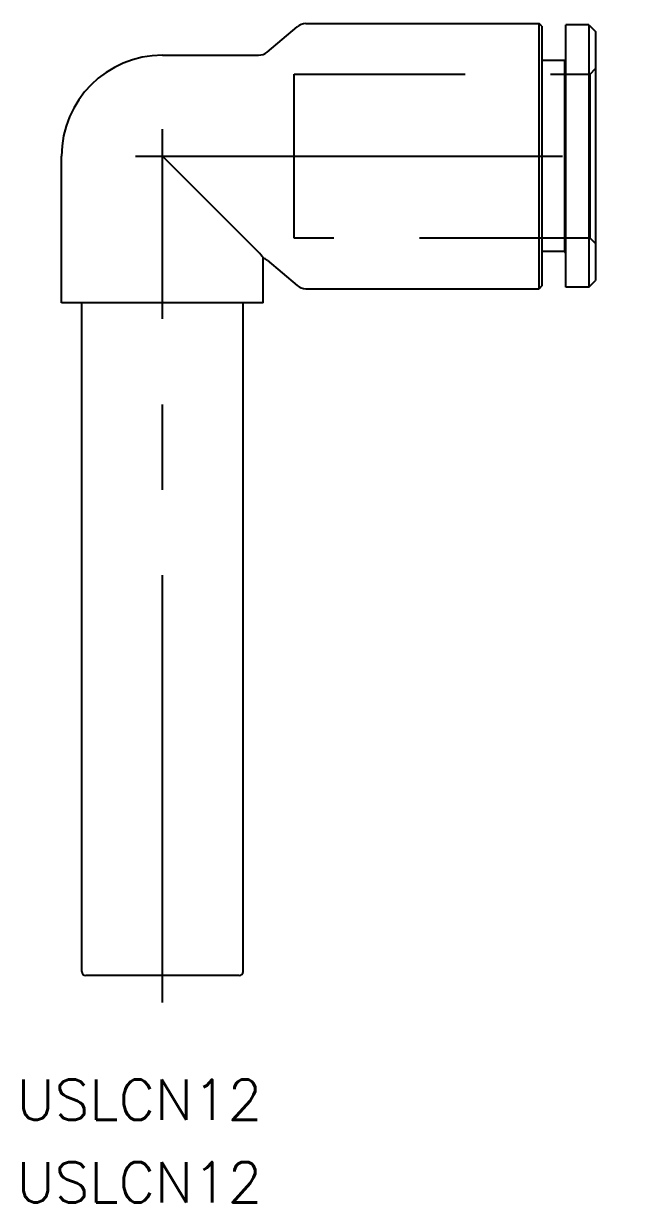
# Model space of a CAD drawing. Extents: x -10.3 to 82.1, y -16.9 to 72.8.
# Drawn here: x -10.3 to 34.2, y -16.9 to 70.8 of the extents above; entities that cross this region are included whole.
import ezdxf

# ---------------------------------------------------------------- set-up
doc = ezdxf.new("R2010")
doc.units = 0
doc.linetypes.add('CENTER', pattern=[50.8, 31.75, -6.35, 6.35, -6.35])
doc.linetypes.add('DASHED', pattern=[19.05, 12.7, -6.35])
doc.layers.get('0').update_dxf_attribs({"linetype": 'CONTINUOUS'})
doc.layers.add('CENTER', color=1, linetype='CENTER')
doc.styles.get("Standard").update_dxf_attribs({"font": 'txt.shx', "height": 3, "bigfont": 'bigfont.shx'})

msp = doc.modelspace()

# ---------------------------------------------------------------- linework, layer by layer
at = {"color": 7, "linetype": 'CONTINUOUS'}
for p, q in [((7.7788, 68.634), (10.0212, 70.516)), ((10.664, 70.75), (28, 70.75)), ((28, 51.05), (28, 70.75)), ((28.2, 70.55), (28, 70.75)), ((28.2, 70.55), (28.2, 51.25)), ((30, 51.15), (30, 70.65)), ((31.7, 70.65), (30, 70.65)), ((31.7, 70.65), (31.7, 51.15)), ((31.7, 70.65), (32.2, 70.15)), ((32.2, 70.15), (32.2, 51.65)), ((0, 68.4), (7.136, 68.4)), ((29.9, 68), (28.2, 68)), ((29.9, 68), (30, 68.1)), ((29.9, 68), (29.9, 53.8)), ((-7.5, 50), (-7.5, 60.9)), ((7.136, 53.764), (0, 60.9)), ((29.9, 53.8), (28.2, 53.8)), ((29.9, 53.8), (30, 53.7)), ((7.5, 50), (7.5, 53.3314)), ((7.7788, 53.166), (10.0212, 51.284)), ((10.664, 51.05), (28, 51.05)), ((28.2, 51.25), (28, 51.05)), ((31.7, 51.15), (30, 51.15)), ((31.7, 51.15), (32.2, 51.65)), ((7.5, 50), (-7.5, 50)), ((-6, 0.3), (-6, 50)), ((6, 0.3), (6, 50)), ((5.7, 0), (-5.7, 0))]:
    msp.add_line(p, q, dxfattribs=at)
at = {"color": 3, "linetype": 'DASHED'}
for p, q in [((9.8, 67), (31.8, 67)), ((9.8, 54.8), (9.8, 67)), ((31.8, 67), (32.2, 67.4)), ((31.8, 54.8), (31.8, 67)), ((31.8, 54.8), (9.8, 54.8)), ((32.2, 54.4), (31.8, 54.8))]:
    msp.add_line(p, q, dxfattribs=at)
at = {"color": 7, "linetype": 'CONTINUOUS'}
for centre, radius, start, end in [((10.664, 69.75), 1, 90, 130.006256), ((0, 60.9), 7.5, 90, 180), ((7.136, 69.4), 1, 270, 310.006256), ((4.4628, 51.1453), 3.7421, 35.744859, 44.410277), ((7.136, 52.4), 1, 49.993744, 68.651974), ((10.664, 52.05), 1, 229.993744, 270), ((-5.7, 0.3), 0.3, 180, 270), ((5.7, 0.3), 0.3, 270, 0)]:
    msp.add_arc(centre, radius, start, end, dxfattribs=at)
at = {"layer": 'CENTER', "color": 1, "linetype": 'CENTER'}
for p, q in [((0, -2), (0, 62.9)), ((-2, 60.9), (34.2, 60.9))]:
    msp.add_line(p, q, dxfattribs=at)

# ---------------------------------------------------------------- texts
at = {"color": 7, "linetype": 'CONTINUOUS'}
for p in [(-10.8392, -10.7269), (-10.8392, -16.8537)]:
    msp.add_text('USLCN12', height=3, dxfattribs=at).set_placement(p)

doc.saveas('drawing.dxf')
